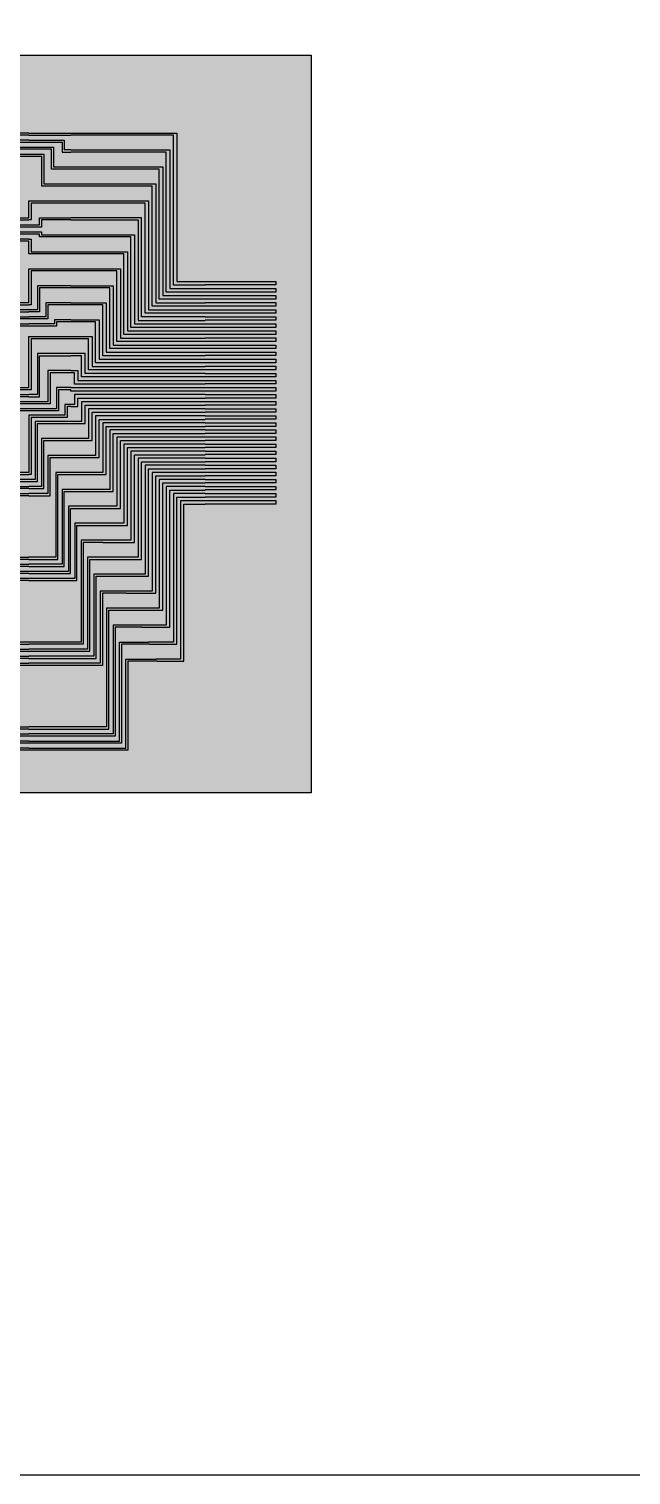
# Model space of a CAD drawing. Header units: millimetres. Extents: x -64 to 318, y -275 to 106.
# Drawn here: x 153.1 to 195.8, y -274.5 to -172.2 of the extents above; entities that cross this region are included whole.
import ezdxf

# ---------------------------------------------------------------- set-up
doc = ezdxf.new("R2010")
doc.units = ezdxf.units.MM
doc.header["$MEASUREMENT"] = 0

# ---------------------------------------------------------------- blocks, each defined once
blk = doc.blocks.new('*U56')
blk.add_lwpolyline([(-0.125, 2.5), (-0.125, -2.5), (0.125, -2.5), (0.125, 2.5)])
blk = doc.blocks.new('*U57')
at = {"color": 0, "linetype": 'ByBlock', "lineweight": -2, "transparency": 16777216}
for p in [(0, 0), (0.5, 0), (1, 0), (1.5, 0), (2, 0), (2.5, 0), (3, 0), (3.5, 0), (4, 0), (4.5, 0), (5, 0), (5.5, 0), (6, 0), (6.5, 0), (7, 0), (7.5, 0), (8, 0), (8.5, 0), (9, 0), (9.5, 0), (10, 0), (10.5, 0), (11, 0), (11.5, 0), (12, 0), (12.5, 0), (13, 0), (13.5, 0), (14, 0), (14.5, 0), (15, 0), (15.5, 0)]:
    blk.add_blockref('*U56', p, dxfattribs=at)
blk = doc.blocks.new('*U58')
for p, q in [((-8.03, 1.38), (-8.03, 0.28)), ((-8.03, 1.38), (-7.88, 1.38)), ((-7.88, 1.38), (-7.88, 0.13)), ((-2.03, 1.38), (-2.03, -0.22)), ((-2.03, 1.38), (-1.88, 1.38)), ((-1.88, 1.38), (-1.88, 0.13)), ((3.97, 1.38), (3.97, -0.22)), ((3.97, 1.38), (4.12, 1.38)), ((4.12, 1.38), (4.12, 0.13)), ((9.97, 1.38), (9.97, -0.22)), ((9.97, 1.38), (10.12, 1.38)), ((10.12, 1.38), (10.12, 0.13)), ((-8.03, 0.28), (-10.12, 0.28)), ((-7.88, 0.13), (-10.12, 0.13)), ((-8.03, 0.28), (-8.03, 0.28)), ((-2, 0.17), (-2, 0.17)), ((-1.88, 0.13), (-1.88, -0.37)), ((4, 0.17), (4, 0.17)), ((4.12, 0.13), (4.12, -0.37)), ((10, 0.17), (10, 0.17)), ((10.12, 0.13), (10.12, -0.37)), ((-2.03, -0.22), (-10.12, -0.22)), ((-1.88, -0.37), (-10.12, -0.37)), ((3.97, -0.72), (-10.12, -0.72)), ((-10.12, -0.88), (4.12, -0.88)), ((3.97, -0.22), (3.97, -0.72)), ((4.12, -0.88), (4.12, -0.37)), ((9.97, -0.22), (9.97, -0.72)), ((9.97, -0.72), (9.97, -1.22)), ((10.12, -0.88), (10.12, -0.37)), ((10.12, -1.38), (10.12, -0.88)), ((9.97, -1.22), (-10.12, -1.22)), ((-10.12, -1.38), (10.12, -1.38))]:
    blk.add_line(p, q)
blk = doc.blocks.new('*U59')
at = {"color": 0, "linetype": 'ByBlock', "lineweight": -2, "transparency": 16777216}
for p in [(0, 0), (0, -6), (0, -12), (0, -18), (0, -24), (0, -30), (0, -36), (0, -42)]:
    blk.add_blockref('*U58', p, dxfattribs=at)

msp = doc.modelspace()

# ---------------------------------------------------------------- hatches: boundary and pattern name
h = msp.add_hatch(color=4)
h.dxf.hatch_style = 1
h.paths.add_polyline_path([(106.47, -177.1), (107.47, -177.1), (107.47, -178.1), (106.47, -178.1)], flags=16)
h.paths.add_polyline_path([(106.47, -183.1), (107.47, -183.1), (107.47, -184.1), (106.47, -184.1)], flags=16)
h.paths.add_polyline_path([(106.47, -189.1), (107.47, -189.1), (107.47, -190.1), (106.47, -190.1)], flags=16)
h.paths.add_polyline_path([(106.47, -195.1), (107.47, -195.1), (107.47, -196.1), (106.47, -196.1)], flags=16)
h.paths.add_polyline_path([(106.47, -201.1), (107.47, -201.1), (107.47, -202.1), (106.47, -202.1)], flags=16)
h.paths.add_polyline_path([(106.47, -207.1), (107.47, -207.1), (107.47, -208.1), (106.47, -208.1)], flags=16)
h.paths.add_polyline_path([(106.47, -213.1), (107.47, -213.1), (107.47, -214.1), (106.47, -214.1)], flags=16)
h.paths.add_polyline_path([(106.47, -219.1), (107.47, -219.1), (107.47, -220.1), (106.47, -220.1)], flags=16)
h.paths.add_polyline_path([(112.47, -177.1), (113.47, -177.1), (113.47, -178.1), (112.47, -178.1)], flags=16)
h.paths.add_polyline_path([(112.47, -183.1), (113.47, -183.1), (113.47, -184.1), (112.47, -184.1)], flags=16)
h.paths.add_polyline_path([(112.47, -189.1), (113.47, -189.1), (113.47, -190.1), (112.47, -190.1)], flags=16)
h.paths.add_polyline_path([(112.47, -195.1), (113.47, -195.1), (113.47, -196.1), (112.47, -196.1)], flags=16)
h.paths.add_polyline_path([(112.47, -201.1), (113.47, -201.1), (113.47, -202.1), (112.47, -202.1)], flags=16)
h.paths.add_polyline_path([(112.47, -207.1), (113.47, -207.1), (113.47, -208.1), (112.47, -208.1)], flags=16)
h.paths.add_polyline_path([(112.47, -213.1), (113.47, -213.1), (113.47, -214.1), (112.47, -214.1)], flags=16)
h.paths.add_polyline_path([(112.47, -219.1), (113.47, -219.1), (113.47, -220.1), (112.47, -220.1)], flags=16)
h.paths.add_polyline_path([(118.47, -177.1), (119.47, -177.1), (119.47, -178.1), (118.47, -178.1)], flags=16)
h.paths.add_polyline_path([(118.47, -183.1), (119.47, -183.1), (119.47, -184.1), (118.47, -184.1)], flags=16)
h.paths.add_polyline_path([(118.47, -189.1), (119.47, -189.1), (119.47, -190.1), (118.47, -190.1)], flags=16)
h.paths.add_polyline_path([(118.47, -195.1), (119.47, -195.1), (119.47, -196.1), (118.47, -196.1)], flags=16)
h.paths.add_polyline_path([(118.47, -201.1), (119.47, -201.1), (119.47, -202.1), (118.47, -202.1)], flags=16)
h.paths.add_polyline_path([(118.47, -207.1), (119.47, -207.1), (119.47, -208.1), (118.47, -208.1)], flags=16)
h.paths.add_polyline_path([(118.47, -213.1), (119.47, -213.1), (119.47, -214.1), (118.47, -214.1)], flags=16)
h.paths.add_polyline_path([(118.47, -219.1), (119.47, -219.1), (119.47, -220.1), (118.47, -220.1)], flags=16)
h.paths.add_polyline_path([(124.47, -177.1), (125.47, -177.1), (125.47, -178.1), (124.47, -178.1)], flags=16)
h.paths.add_polyline_path([(124.47, -183.1), (125.47, -183.1), (125.47, -184.1), (124.47, -184.1)], flags=16)
h.paths.add_polyline_path([(124.47, -189.1), (125.47, -189.1), (125.47, -190.1), (124.47, -190.1)], flags=16)
h.paths.add_polyline_path([(124.47, -195.1), (125.47, -195.1), (125.47, -196.1), (124.47, -196.1)], flags=16)
h.paths.add_polyline_path([(124.47, -201.1), (125.47, -201.1), (125.47, -202.1), (124.47, -202.1)], flags=16)
h.paths.add_polyline_path([(124.47, -207.1), (125.47, -207.1), (125.47, -208.1), (124.47, -208.1)], flags=16)
h.paths.add_polyline_path([(124.47, -213.1), (125.47, -213.1), (125.47, -214.1), (124.47, -214.1)], flags=16)
h.paths.add_polyline_path([(124.47, -219.1), (125.47, -219.1), (125.47, -220.1), (124.47, -220.1)], flags=16)
h.paths.add_polyline_path([(130.47, -177.1), (131.47, -177.1), (131.47, -178.1), (130.47, -178.1)], flags=16)
h.paths.add_polyline_path([(130.47, -183.1), (131.47, -183.1), (131.47, -184.1), (130.47, -184.1)], flags=16)
h.paths.add_polyline_path([(130.47, -189.1), (131.47, -189.1), (131.47, -190.1), (130.47, -190.1)], flags=16)
h.paths.add_polyline_path([(130.47, -195.1), (131.47, -195.1), (131.47, -196.1), (130.47, -196.1)], flags=16)
h.paths.add_polyline_path([(130.47, -201.1), (131.47, -201.1), (131.47, -202.1), (130.47, -202.1)], flags=16)
h.paths.add_polyline_path([(130.47, -207.1), (131.47, -207.1), (131.47, -208.1), (130.47, -208.1)], flags=16)
h.paths.add_polyline_path([(130.47, -213.1), (131.47, -213.1), (131.47, -214.1), (130.47, -214.1)], flags=16)
h.paths.add_polyline_path([(130.47, -219.1), (131.47, -219.1), (131.47, -220.1), (130.47, -220.1)], flags=16)
h.paths.add_polyline_path([(136.47, -177.1), (137.47, -177.1), (137.47, -178.1), (136.47, -178.1)], flags=16)
h.paths.add_polyline_path([(136.47, -183.1), (137.47, -183.1), (137.47, -184.1), (136.47, -184.1)], flags=16)
h.paths.add_polyline_path([(136.47, -189.1), (137.47, -189.1), (137.47, -190.1), (136.47, -190.1)], flags=16)
h.paths.add_polyline_path([(136.47, -195.1), (137.47, -195.1), (137.47, -196.1), (136.47, -196.1)], flags=16)
h.paths.add_polyline_path([(136.47, -201.1), (137.47, -201.1), (137.47, -202.1), (136.47, -202.1)], flags=16)
h.paths.add_polyline_path([(136.47, -207.1), (137.47, -207.1), (137.47, -208.1), (136.47, -208.1)], flags=16)
h.paths.add_polyline_path([(136.47, -213.1), (137.47, -213.1), (137.47, -214.1), (136.47, -214.1)], flags=16)
h.paths.add_polyline_path([(136.47, -219.1), (137.47, -219.1), (137.47, -220.1), (136.47, -220.1)], flags=16)
h.paths.add_polyline_path([(142.47, -177.1), (143.47, -177.1), (143.47, -178.1), (142.47, -178.1)], flags=16)
h.paths.add_polyline_path([(142.47, -183.1), (143.47, -183.1), (143.47, -184.1), (142.47, -184.1)], flags=16)
h.paths.add_polyline_path([(142.47, -189.1), (143.47, -189.1), (143.47, -190.1), (142.47, -190.1)], flags=16)
h.paths.add_polyline_path([(142.47, -195.1), (143.47, -195.1), (143.47, -196.1), (142.47, -196.1)], flags=16)
h.paths.add_polyline_path([(142.47, -201.1), (143.47, -201.1), (143.47, -202.1), (142.47, -202.1)], flags=16)
h.paths.add_polyline_path([(142.47, -207.1), (143.47, -207.1), (143.47, -208.1), (142.47, -208.1)], flags=16)
h.paths.add_polyline_path([(142.47, -213.1), (143.47, -213.1), (143.47, -214.1), (142.47, -214.1)], flags=16)
h.paths.add_polyline_path([(142.47, -219.1), (143.47, -219.1), (143.47, -220.1), (142.47, -220.1)], flags=16)
h.paths.add_polyline_path([(148.47, -177.1), (149.47, -177.1), (149.47, -178.1), (148.47, -178.1)], flags=16)
h.paths.add_polyline_path([(148.47, -183.1), (149.47, -183.1), (149.47, -184.1), (148.47, -184.1)], flags=16)
h.paths.add_polyline_path([(148.47, -189.1), (149.47, -189.1), (149.47, -190.1), (148.47, -190.1)], flags=16)
h.paths.add_polyline_path([(148.47, -195.1), (149.47, -195.1), (149.47, -196.1), (148.47, -196.1)], flags=16)
h.paths.add_polyline_path([(148.47, -201.1), (149.47, -201.1), (149.47, -202.1), (148.47, -202.1)], flags=16)
h.paths.add_polyline_path([(148.47, -207.1), (149.47, -207.1), (149.47, -208.1), (148.47, -208.1)], flags=16)
h.paths.add_polyline_path([(148.47, -213.1), (149.47, -213.1), (149.47, -214.1), (148.47, -214.1)], flags=16)
h.paths.add_polyline_path([(148.47, -219.1), (149.47, -219.1), (149.47, -220.1), (148.47, -220.1)], flags=16)
h.paths.add_polyline_path([(82.81, -174.1), (173.12, -174.1), (173.12, -226.25), (82.81, -226.25)])

# ---------------------------------------------------------------- linework, layer by layer
for p, q in [((153.15, -179.6), (156.12, -179.6)), ((153.15, -179.75), (156.12, -179.75)), ((153.15, -180.1), (155.65, -180.1)), ((153.15, -180.25), (155.5, -180.25)), ((153.15, -180.6), (154.9, -180.6)), ((154.75, -180.75), (153.15, -180.75)), ((154.75, -182.15), (154.75, -180.75)), ((154.9, -180.6), (154.9, -182)), ((155.5, -180.25), (155.5, -180.95)), ((155.5, -180.95), (156.12, -180.95)), ((155.65, -180.1), (155.65, -180.8)), ((156.12, -180.8), (155.65, -180.8)), ((153.15, -181.1), (154.21, -181.1)), ((154.06, -181.25), (153.15, -181.25)), ((154.06, -183.35), (154.06, -181.25)), ((154.21, -181.1), (154.21, -183.2)), ((154.9, -182), (156.12, -182)), ((156.12, -182.15), (154.75, -182.15)), ((156.12, -183.35), (154.06, -183.35)), ((154.21, -183.2), (156.12, -183.2)), ((153.15, -185.6), (153.15, -184.4)), ((153.15, -184.4), (156.12, -184.4)), ((156.12, -184.55), (153.3, -184.55)), ((153.3, -184.55), (153.3, -185.75)), ((153.3, -185.75), (153.15, -185.75)), ((153.15, -186.1), (153.9, -186.1)), ((153.9, -186.1), (153.9, -185.6)), ((153.9, -185.6), (156.12, -185.6)), ((156.12, -185.75), (154.05, -185.75)), ((154.05, -185.75), (154.05, -186.25)), ((154.05, -186.25), (153.15, -186.25)), ((153.15, -186.6), (154.05, -186.6)), ((153.9, -186.75), (153.15, -186.75)), ((153.15, -187.1), (153.3, -187.1)), ((153.3, -187.1), (153.3, -188)), ((153.9, -186.95), (153.9, -186.75)), ((156.12, -186.95), (153.9, -186.95)), ((154.05, -186.6), (154.05, -186.8)), ((154.05, -186.8), (156.12, -186.8)), ((153.15, -188.15), (153.15, -187.25)), ((156.12, -188.15), (153.15, -188.15)), ((153.3, -188), (156.12, -188)), ((153.15, -191.6), (153.15, -189.2)), ((153.15, -189.2), (156.12, -189.2)), ((156.12, -189.35), (153.3, -189.35)), ((153.3, -189.35), (153.3, -191.75)), ((156.12, -190.4), (153.75, -190.4)), ((153.75, -190.4), (153.75, -192.1)), ((156.12, -190.55), (153.9, -190.55)), ((153.9, -190.55), (153.9, -192.25)), ((153.3, -191.75), (153.15, -191.75)), ((153.75, -192.1), (153.15, -192.1)), ((153.9, -192.25), (153.15, -192.25)), ((156.12, -191.6), (154.35, -191.6)), ((154.35, -191.6), (154.35, -192.6)), ((156.12, -191.75), (154.5, -191.75)), ((154.5, -191.75), (154.5, -192.75)), ((154.35, -192.6), (153.15, -192.6)), ((154.5, -192.75), (153.15, -192.75)), ((154.95, -193.1), (153.15, -193.1)), ((155.1, -193.25), (153.15, -193.25)), ((156.12, -192.8), (154.95, -192.8)), ((154.95, -192.8), (154.95, -193.1)), ((156.12, -192.95), (155.1, -192.95)), ((155.1, -192.95), (155.1, -193.25)), ((153.15, -197.6), (153.15, -194)), ((153.15, -194), (156.12, -194)), ((156.12, -194.15), (153.3, -194.15)), ((153.3, -194.15), (153.3, -197.75)), ((156.12, -195.2), (153.75, -195.2)), ((153.75, -195.2), (153.75, -198.1)), ((153.9, -198.25), (153.9, -195.35)), ((153.9, -195.35), (156.12, -195.35)), ((156.12, -196.4), (154.5, -196.4)), ((154.5, -196.4), (154.5, -198.6)), ((156.12, -196.55), (154.65, -196.55)), ((154.65, -196.55), (154.65, -198.75)), ((153.3, -197.75), (153.15, -197.75)), ((153.75, -198.1), (153.15, -198.1)), ((153.15, -198.25), (153.9, -198.25)), ((156.12, -197.6), (155.1, -197.6)), ((155.1, -197.6), (155.1, -199.1)), ((156.12, -197.75), (155.25, -197.75)), ((155.25, -197.75), (155.25, -199.25)), ((156.12, -197.6), (165.62, -197.6)), ((154.5, -198.6), (153.15, -198.6)), ((154.65, -198.75), (153.15, -198.75)), ((155.1, -199.1), (153.15, -199.1)), ((155.25, -199.25), (153.15, -199.25)), ((156.12, -198.8), (155.7, -198.8)), ((155.7, -198.8), (155.7, -199.56)), ((156.12, -198.95), (155.85, -198.95)), ((155.85, -198.95), (155.85, -199.71)), ((155.7, -199.56), (153.15, -199.56)), ((153.15, -199.56), (153.15, -203.6)), ((155.85, -199.71), (153.3, -199.71)), ((153.3, -199.71), (153.3, -203.75)), ((156.12, -200), (153.6, -200)), ((153.6, -200), (153.6, -204.1)), ((153.75, -204.25), (153.75, -200.15)), ((153.75, -200.15), (156.12, -200.15)), ((155.97, -201.2), (154.05, -201.2)), ((154.05, -201.2), (154.05, -204.6)), ((154.2, -204.75), (154.2, -201.35)), ((154.2, -201.35), (156.12, -201.35)), ((156.12, -202.4), (154.5, -202.4)), ((154.5, -202.4), (154.5, -205.1)), ((154.65, -205.25), (154.65, -202.55)), ((154.65, -202.55), (156.12, -202.55)), ((153.3, -203.75), (153.15, -203.75)), ((153.6, -204.1), (153.15, -204.1)), ((153.15, -204.25), (153.75, -204.25)), ((156.12, -203.6), (155.05, -203.6)), ((155.05, -203.6), (155.05, -209.6)), ((155.2, -209.75), (155.2, -203.75)), ((155.2, -203.75), (156.12, -203.75)), ((154.05, -204.6), (153.15, -204.6)), ((153.15, -204.75), (154.2, -204.75)), ((154.5, -205.1), (153.15, -205.1)), ((153.15, -205.25), (154.65, -205.25)), ((156.67, -204.8), (155.5, -204.8)), ((155.5, -204.8), (155.5, -210.1)), ((155.65, -210.25), (155.65, -204.95)), ((155.65, -204.95), (156.74, -204.95)), ((157.22, -206), (155.95, -206)), ((155.95, -206), (155.95, -210.6)), ((156.1, -210.75), (156.1, -206.15)), ((156.1, -206.15), (157.29, -206.15)), ((157.77, -207.2), (156.4, -207.2)), ((156.4, -207.2), (156.4, -211.1)), ((156.55, -211.25), (156.55, -207.35)), ((156.55, -207.35), (157.84, -207.35)), ((158.32, -208.4), (156.85, -208.4)), ((156.85, -208.4), (156.85, -215.6)), ((158.39, -208.55), (157, -208.55)), ((157, -208.55), (157, -215.75)), ((155.05, -209.6), (153.15, -209.6)), ((158.86, -209.6), (157.3, -209.6)), ((157.3, -209.6), (157.3, -216.1)), ((153.15, -209.75), (155.2, -209.75)), ((155.5, -210.1), (153.15, -210.1)), ((153.15, -210.25), (155.65, -210.25)), ((155.95, -210.6), (153.15, -210.6)), ((157.45, -216.25), (157.45, -209.75)), ((157.45, -209.75), (158.93, -209.75)), ((153.15, -210.75), (156.1, -210.75)), ((156.4, -211.1), (153.15, -211.1)), ((153.15, -211.25), (156.55, -211.25)), ((159.41, -210.8), (157.75, -210.8)), ((157.75, -210.8), (157.75, -216.6)), ((157.9, -216.75), (157.9, -210.95)), ((157.9, -210.95), (159.48, -210.95)), ((159.96, -212), (158.2, -212)), ((158.2, -212), (158.2, -217.1)), ((160.03, -212.15), (158.35, -212.15)), ((158.35, -212.15), (158.35, -217.25)), ((160.51, -213.2), (158.65, -213.2)), ((158.65, -213.2), (158.65, -221.6)), ((158.8, -221.75), (158.8, -213.35)), ((158.8, -213.35), (160.58, -213.35)), ((161.06, -214.4), (159.1, -214.4)), ((159.1, -214.4), (159.1, -222.1)), ((161.13, -214.55), (159.25, -214.55)), ((159.25, -214.55), (159.25, -222.25)), ((156.85, -215.6), (153.15, -215.6)), ((157, -215.75), (153.15, -215.75)), ((159.55, -222.6), (159.55, -215.6)), ((159.55, -215.6), (161.61, -215.6)), ((161.68, -215.75), (159.7, -215.75)), ((159.7, -215.75), (159.7, -222.75)), ((157.3, -216.1), (153.15, -216.1)), ((153.15, -216.25), (157.45, -216.25)), ((157.75, -216.6), (153.15, -216.6)), ((153.15, -216.75), (157.9, -216.75)), ((160, -223.1), (160, -216.8)), ((160, -216.8), (162.16, -216.8)), ((158.2, -217.1), (153.15, -217.1)), ((158.35, -217.25), (153.15, -217.25)), ((162.22, -216.95), (160.15, -216.95)), ((160.15, -216.95), (160.15, -223.25)), ((158.65, -221.6), (153.15, -221.6)), ((153.15, -221.75), (158.8, -221.75)), ((159.1, -222.1), (153.15, -222.1)), ((159.25, -222.25), (153.15, -222.25)), ((153.15, -222.6), (159.55, -222.6)), ((159.7, -222.75), (153.15, -222.75)), ((153.15, -223.1), (160, -223.1)), ((160.15, -223.25), (153.15, -223.25))]:
    msp.add_line(p, q)
at = {"color": 1}
msp.add_lwpolyline([(-63.82, 106.49), (317.18, 106.49), (317.18, -274.51), (-63.82, -274.51)], close=True, dxfattribs=at)
at = {"color": 4}
msp.add_lwpolyline([(82.81, -174.1), (173.12, -174.1), (173.12, -226.25), (82.81, -226.25)], close=True, dxfattribs=at)
for points in [[(156.12, -179.6), (163.62, -179.6), (163.62, -190.1), (165.62, -190.1)], [(165.62, -190.35), (163.37, -190.35), (163.37, -179.75), (156.12, -179.75)], [(156.12, -180.8), (163.12, -180.8), (163.12, -190.6), (165.62, -190.6)], [(165.62, -190.85), (162.87, -190.85), (162.87, -180.95), (156.12, -180.95)], [(156.12, -182), (162.62, -182), (162.62, -191.1), (165.62, -191.1)], [(165.62, -191.35), (162.37, -191.35), (162.37, -182.15), (156.12, -182.15)], [(156.12, -183.2), (162.12, -183.2), (162.12, -191.6), (165.62, -191.6)], [(165.62, -191.85), (161.87, -191.85), (161.87, -183.35), (156.12, -183.35)], [(156.12, -184.4), (161.62, -184.4), (161.62, -192.1), (165.62, -192.1)], [(165.62, -192.35), (161.37, -192.35), (161.37, -184.55), (156.12, -184.55)], [(165.62, -192.6), (161.12, -192.6), (161.12, -185.6), (156.12, -185.6)], [(156.12, -185.75), (160.87, -185.75), (160.87, -192.85), (165.62, -192.85)], [(156.12, -186.8), (160.62, -186.8), (160.62, -193.1), (165.62, -193.1)], [(165.62, -193.35), (160.37, -193.35), (160.37, -186.95), (156.12, -186.95)], [(156.12, -188), (160.12, -188), (160.12, -193.6), (165.62, -193.6)], [(165.62, -193.85), (159.87, -193.85), (159.87, -188.15), (156.12, -188.15)], [(156.12, -189.2), (159.62, -189.2), (159.62, -194.1), (165.62, -194.1)], [(165.62, -194.35), (159.37, -194.35), (159.37, -189.35), (156.12, -189.35)], [(156.12, -190.4), (159.12, -190.4), (159.12, -194.6), (165.62, -194.6)], [(165.62, -194.85), (158.87, -194.85), (158.87, -190.55), (156.12, -190.55)], [(156.12, -191.6), (158.62, -191.6), (158.62, -195.1), (165.62, -195.1)], [(165.62, -195.35), (158.37, -195.35), (158.37, -191.75), (156.12, -191.75)], [(156.12, -192.8), (158.12, -192.8), (158.12, -195.6), (165.62, -195.6)], [(165.62, -195.85), (157.87, -195.85), (157.87, -192.95), (156.12, -192.95)], [(156.12, -194), (157.62, -194), (157.62, -196.1), (165.62, -196.1)], [(165.62, -196.35), (157.37, -196.35), (157.37, -194.15), (156.12, -194.15)], [(165.62, -196.6), (157.12, -196.6), (157.12, -195.2), (156.12, -195.2)], [(165.62, -196.85), (156.87, -196.85), (156.87, -195.35), (156.12, -195.35)], [(156.12, -196.4), (156.62, -196.4), (156.62, -197.1), (165.62, -197.1)], [(165.62, -197.35), (156.37, -197.35), (156.37, -196.55), (156.12, -196.55)], [(165.62, -197.85), (156.12, -197.85), (156.12, -197.75)], [(165.62, -198.1), (156.37, -198.1), (156.37, -198.8), (156.12, -198.8)], [(156.12, -198.95), (156.62, -198.95), (156.62, -198.35), (165.62, -198.35)], [(165.62, -199.1), (157.37, -199.1), (157.37, -201.2), (155.97, -201.2)], [(165.62, -198.6), (156.87, -198.6), (156.87, -200), (156.12, -200)], [(156.12, -200.15), (157.12, -200.15), (157.12, -198.85), (165.62, -198.85)], [(156.12, -201.35), (157.62, -201.35), (157.62, -199.35), (165.62, -199.35)], [(165.62, -199.6), (157.87, -199.6), (157.87, -202.4), (156.12, -202.4)], [(156.12, -202.55), (158.12, -202.55), (158.12, -199.85), (165.62, -199.85)], [(165.62, -200.1), (158.37, -200.1), (158.37, -203.6), (156.12, -203.6)], [(156.12, -203.75), (158.62, -203.75), (158.62, -200.35), (165.62, -200.35)], [(165.62, -200.6), (158.87, -200.6), (158.87, -204.8), (156.67, -204.8)], [(156.74, -204.95), (159.12, -204.95), (159.12, -200.85), (165.62, -200.85)], [(165.62, -201.1), (159.37, -201.1), (159.37, -206), (157.22, -206)], [(157.29, -206.15), (159.62, -206.15), (159.62, -201.35), (165.62, -201.35)], [(165.62, -201.6), (159.87, -201.6), (159.87, -207.2), (157.77, -207.2)], [(157.84, -207.35), (160.12, -207.35), (160.12, -201.85), (165.62, -201.85)], [(165.62, -202.1), (160.37, -202.1), (160.37, -208.4), (158.32, -208.4)], [(158.39, -208.55), (160.62, -208.55), (160.62, -202.35), (165.62, -202.35)], [(165.62, -202.6), (160.87, -202.6), (160.87, -209.6), (158.86, -209.6)], [(158.93, -209.75), (161.12, -209.75), (161.12, -202.85), (165.62, -202.85)], [(165.62, -203.1), (161.37, -203.1), (161.37, -210.8), (159.41, -210.8)], [(159.48, -210.95), (161.62, -210.95), (161.62, -203.35), (165.62, -203.35)], [(165.62, -203.6), (161.87, -203.6), (161.87, -212), (159.96, -212)], [(160.03, -212.15), (162.12, -212.15), (162.12, -203.85), (165.62, -203.85)], [(165.62, -204.1), (162.37, -204.1), (162.37, -213.2), (160.51, -213.2)], [(160.58, -213.35), (162.62, -213.35), (162.62, -204.35), (165.62, -204.35)], [(165.62, -204.6), (162.87, -204.6), (162.87, -214.4), (161.06, -214.4)], [(161.13, -214.55), (163.12, -214.55), (163.12, -204.85), (165.62, -204.85)], [(165.62, -205.1), (163.37, -205.1), (163.37, -215.6), (161.61, -215.6)], [(161.68, -215.75), (163.62, -215.75), (163.62, -205.35), (165.62, -205.35)], [(165.62, -205.6), (163.87, -205.6), (163.87, -216.8), (162.16, -216.8)], [(162.22, -216.95), (164.12, -216.95), (164.12, -205.85), (165.62, -205.85)]]:
    msp.add_lwpolyline(points)

# ---------------------------------------------------------------- block references
at = {"xscale": -1}
msp.add_blockref('*U59', (143.03, -179.87), dxfattribs=at)
at = {"xscale": -1, "rotation": 90}
msp.add_blockref('*U57', (168.12, -190.22), dxfattribs=at)

doc.saveas('drawing.dxf')
